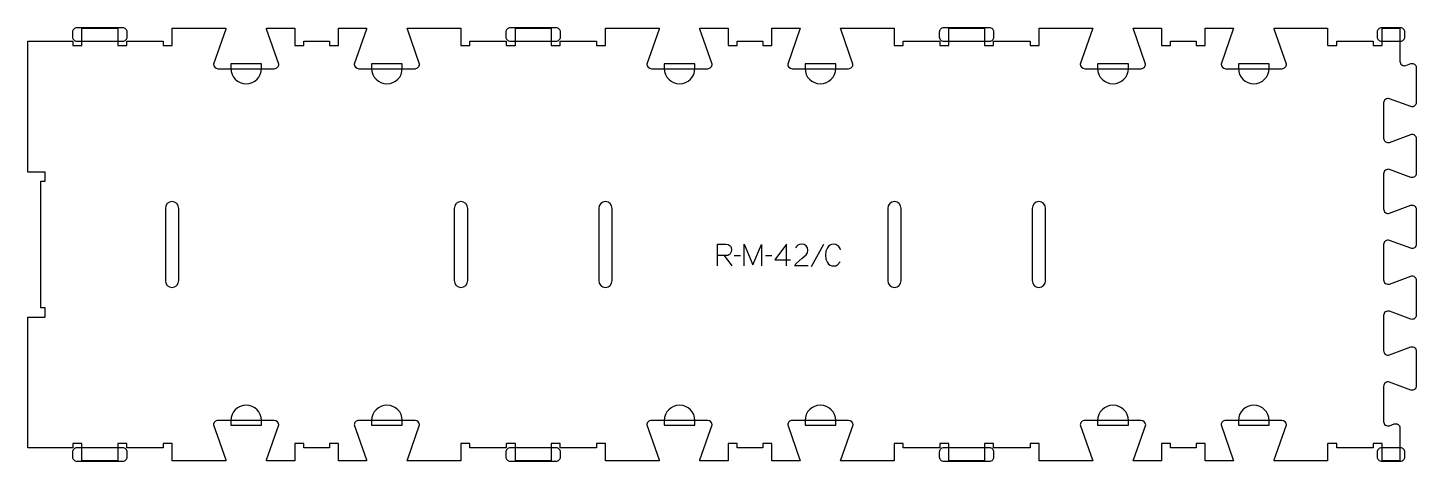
# Model space of a CAD drawing. Header units: millimetres. Extents: x -952 to 970, y -300 to 299.
import ezdxf

# ---------------------------------------------------------------- set-up
doc = ezdxf.new("R2010")
doc.units = ezdxf.units.MM
for name, color, linetype, true_color in [('1_ANYTOOL_1MMDEEP_LABELS_S', 2, 'Continuous', 0xffff00), ('3_ANYTOOL_CUTTHROUGH_INSID', 4, 'Continuous', 0x00ffff), ('4_ANYTOOL_CUTTHROUGH_OUTSI', 5, 'Continuous', 0x0000ff), ('5_ANYTOOL_HALF_MILL_9MM_IN', 3, 'Continuous', 0x00ff00)]:
    doc.layers.add(name, color=color, linetype=linetype, true_color=true_color)

msp = doc.modelspace()

# ---------------------------------------------------------------- linework, layer by layer
at = {"layer": '1_ANYTOOL_1MMDEEP_LABELS_S'}
for p, q in [((12, -15.6), (22.5, -30)), ((34.5, -16.1), (25.7, -16.2)), ((78, -16.1), (69.2, -16.2)), ((149.7, -0.5), (132.5, -31.2)), ((82.2, -21.3), (104, -21.3))]:
    msp.add_line(p, q, dxfattribs=at)
for points in [[(98.2, -30), (98.3, 0), (82.2, -21.3)], [(3, -30), (3, 0), (14.4, 0), (17.8, -0.5), (19.2, -1.1), (20.3, -2), (21.2, -3.1), (21.8, -4.4), (22.3, -7.8), (21.9, -10.6), (20.5, -13), (19.6, -14.1), (18.5, -14.8), (17.2, -15.3), (15.8, -15.5), (14, -15.6), (12, -15.6), (3, -15.6)], [(39.6, -30), (39.6, 0), (51.6, -28.4), (63.6, -0.1), (63.6, -30)], [(128.4, -30), (110.1, -29.9), (111.7, -26.5), (120.2, -19.1), (125.6, -14.4), (127.4, -11.6), (128, -8.2), (127.3, -4.7), (126.5, -3.3), (125.4, -2.1), (122.6, -0.5), (119.1, 0), (116.3, -0.3), (114, -1.3), (112.1, -2.9), (110.6, -5.1)]]:
    msp.add_lwpolyline(points, dxfattribs=at)
msp.add_lwpolyline([(173.3, -7.5, 0.131103), (169.5, -2.1), (166.7, -0.5), (163.4, 0), (160.8, -0.3), (158.6, -1.2), (156.6, -2.7), (155.1, -4.7), (153, -9.6), (152.3, -15), (153, -20.4), (155.1, -25.3), (156.7, -27.4), (158.7, -28.8), (161, -29.7), (163.8, -30), (166.6, -29.6), (169, -28.4), (172.6, -24.2)], format="xyb", dxfattribs=at)
at = {"layer": '3_ANYTOOL_CUTTHROUGH_INSID'}
for points in [[(-761.5, -50.3, 1), (-743, -50.3), (-743, 49.7, 1), (-761.5, 49.7)], [(-343, 49.7, 1), (-361.5, 49.7), (-361.5, -50.3, 1), (-343, -50.3)], [(-161.5, 49.7), (-161.5, -50.3, 1), (-143, -50.3), (-143, 49.7, 1)], [(257, 49.7, 1), (238.5, 49.7), (238.5, -50.3, 1), (257, -50.3)], [(438.5, 49.7), (438.5, -50.3, 1), (457, -50.3), (457, 49.7, 1)]]:
    msp.add_lwpolyline(points, format="xyb", close=True, dxfattribs=at)
at = {"layer": '4_ANYTOOL_CUTTHROUGH_OUTSI'}
msp.add_lwpolyline([(448, -299.6), (448, -275.8, 0.414214), (447.8, -275.6), (435.8, -275.6, 0.414214), (435.5, -275.8), (435.5, -281.6), (385, -281.6), (385, -275.8, 0.414214), (384.8, -275.6), (372.8, -275.6, 0.414214), (372.5, -275.8), (372.5, -299.6), (323, -299.6), (323, -275.8, 0.414214), (322.8, -275.6), (310.8, -275.6, 0.414214), (310.5, -275.8), (310.5, -281.6), (260, -281.6), (260, -275.8, 0.414214), (259.8, -275.6), (247.8, -275.6, 0.414214), (247.5, -275.8), (247.5, -299.6), (173.3, -299.6), (173.6, -298.2), (190.5, -249.8), (190, -247.5), (188.6, -245.4), (186.5, -244), (184.2, -243.6), (106.2, -243.6, 0.419618), (100, -249.9), (116.9, -298.2), (117.1, -299.6), (78, -299.6), (78, -275.8, 0.414214), (77.8, -275.6), (65.8, -275.6, 0.414214), (65.5, -275.8), (65.5, -281.6), (30, -281.6), (30, -275.8, 0.414214), (29.8, -275.6), (17.8, -275.6, 0.414214), (17.5, -275.8), (17.5, -299.6), (-21.6, -299.6), (-21.4, -298.2), (-4.4, -249.8), (-4.9, -247.5), (-6.3, -245.4), (-8.4, -244), (-10.7, -243.6), (-88.7, -243.6, 0.419618), (-94.9, -249.9), (-78, -298.2), (-77.8, -299.6), (-152, -299.6), (-152, -275.8, 0.414214), (-152.2, -275.6), (-164.2, -275.6, 0.414214), (-164.5, -275.8), (-164.5, -281.6), (-215, -281.6), (-215, -275.8, 0.414214), (-215.2, -275.6), (-227.2, -275.6, 0.414214), (-227.5, -275.8), (-227.5, -299.6), (-277, -299.6), (-277, -275.8, 0.414214), (-277.2, -275.6), (-289.2, -275.6, 0.414214), (-289.5, -275.8), (-289.5, -281.6), (-340, -281.6), (-340, -275.8, 0.414214), (-340.2, -275.6), (-352.2, -275.6, 0.414214), (-352.5, -275.8), (-352.5, -299.6), (-426.7, -299.6), (-426.4, -298.2), (-409.5, -249.8), (-410, -247.5), (-411.4, -245.4), (-413.5, -244), (-415.8, -243.6), (-493.8, -243.6, 0.419618), (-500, -249.9), (-483.1, -298.2), (-482.9, -299.6), (-522, -299.6), (-522, -275.8, 0.414214), (-522.2, -275.6), (-534.2, -275.6, 0.414214), (-534.5, -275.8), (-534.5, -281.6), (-570, -281.6), (-570, -275.8, 0.414214), (-570.2, -275.6), (-582.2, -275.6, 0.414214), (-582.5, -275.8), (-582.5, -299.6), (-621.6, -299.6), (-621.4, -298.2), (-604.4, -249.8), (-604.9, -247.5), (-606.3, -245.4), (-608.4, -244), (-610.7, -243.6), (-688.7, -243.6, 0.419618), (-694.9, -249.9), (-678, -298.2), (-677.8, -299.6), (-752, -299.6), (-752, -275.8, 0.414214), (-752.2, -275.6), (-764.2, -275.6, 0.414214), (-764.5, -275.8), (-764.5, -281.6), (-815, -281.6), (-815, -275.8, 0.414214), (-815.2, -275.6), (-827.2, -275.6, 0.414214), (-827.5, -275.8), (-827.5, -299.6), (-877, -299.6), (-877, -275.8, 0.414214), (-877.2, -275.6), (-889.2, -275.6, 0.414214), (-889.5, -275.8), (-889.5, -281.6), (-952, -281.6), (-952, -100.6), (-928.2, -100.6, 0.414214), (-928, -100.3), (-928, -88.3, 0.414214), (-928.2, -88.1), (-934, -88.1), (-934, 87.4), (-928.2, 87.4, 0.414214), (-928, 87.7), (-928, 99.7, 0.414214), (-928.2, 99.9), (-952, 99.9), (-952, 280.9), (-889.5, 280.9), (-889.5, 275.2, 0.414214), (-889.2, 274.9), (-877.2, 274.9, 0.414214), (-877, 275.2), (-877, 298.9), (-827.5, 298.9), (-827.5, 275.2, 0.414214), (-827.2, 274.9), (-815.2, 274.9, 0.414214), (-815, 275.2), (-815, 280.9), (-764.5, 280.9), (-764.5, 275.2, 0.414214), (-764.2, 274.9), (-752.2, 274.9, 0.414214), (-752, 275.2), (-752, 298.9), (-677.8, 298.9), (-678, 297.6), (-694.9, 249.2), (-694.5, 246.9), (-693.1, 244.8), (-691, 243.4), (-688.7, 242.9), (-610.7, 242.9, 0.419618), (-604.5, 249.3), (-621.4, 297.6), (-621.6, 298.9), (-582.5, 298.9), (-582.5, 275.2, 0.414214), (-582.2, 274.9), (-570.2, 274.9, 0.414214), (-570, 275.2), (-570, 280.9), (-534.5, 280.9), (-534.5, 275.2, 0.414214), (-534.2, 274.9), (-522.2, 274.9, 0.414214), (-522, 275.2), (-522, 298.9), (-482.9, 298.9), (-483.1, 297.6), (-500, 249.2), (-499.6, 246.9), (-498.2, 244.8), (-496.1, 243.4), (-493.8, 242.9), (-415.8, 242.9, 0.419618), (-409.6, 249.3), (-426.5, 297.6), (-426.7, 298.9), (-352.5, 298.9), (-352.5, 275.2, 0.414214), (-352.2, 274.9), (-340.2, 274.9, 0.414214), (-340, 275.2), (-340, 280.9), (-289.5, 280.9), (-289.5, 275.2, 0.414214), (-289.2, 274.9), (-277.2, 274.9, 0.414214), (-277, 275.2), (-277, 298.9), (-227.5, 298.9), (-227.5, 275.2, 0.414214), (-227.2, 274.9), (-215.2, 274.9, 0.414214), (-215, 275.2), (-215, 280.9), (-164.5, 280.9), (-164.5, 275.2, 0.414214), (-164.2, 274.9), (-152.2, 274.9, 0.414214), (-152, 275.2), (-152, 298.9), (-77.8, 298.9), (-78, 297.6), (-94.9, 249.2), (-94.5, 246.9), (-93.1, 244.8), (-91, 243.4), (-88.7, 242.9), (-10.7, 242.9, 0.419618), (-4.5, 249.3), (-21.4, 297.6), (-21.6, 298.9), (17.5, 298.9), (17.5, 275.2, 0.414214), (17.8, 274.9), (29.8, 274.9, 0.414214), (30, 275.2), (30, 280.9), (65.5, 280.9), (65.5, 275.2, 0.414214), (65.8, 274.9), (77.8, 274.9, 0.414214), (78, 275.2), (78, 298.9), (117.1, 298.9), (116.9, 297.6), (100, 249.2), (100.4, 246.9), (101.8, 244.8), (103.9, 243.4), (106.2, 242.9), (184.2, 242.9, 0.419618), (190.4, 249.3), (173.5, 297.6), (173.3, 298.9), (247.5, 298.9), (247.5, 275.2, 0.414214), (247.8, 274.9), (259.8, 274.9, 0.414214), (260, 275.2), (260, 280.9), (310.5, 280.9), (310.5, 275.2, 0.414214), (310.8, 274.9), (322.8, 274.9, 0.414214), (323, 275.2), (323, 298.9), (372.5, 298.9), (372.5, 275.2, 0.414214), (372.8, 274.9), (384.8, 274.9, 0.414214), (385, 275.2), (385, 280.9), (435.5, 280.9), (435.5, 275.2, 0.414214), (435.8, 274.9), (447.8, 274.9, 0.414214), (448, 275.2), (448, 298.9), (522.2, 298.9), (522, 297.6), (505.1, 249.2), (505.5, 246.9), (506.9, 244.8), (509, 243.4), (511.3, 242.9), (589.3, 242.9, 0.419618), (595.5, 249.3), (578.6, 297.6), (578.4, 298.9), (617.5, 298.9), (617.5, 275.2, 0.414214), (617.8, 274.9), (629.8, 274.9, 0.414214), (630, 275.2), (630, 280.9), (665.5, 280.9), (665.5, 275.2, 0.414214), (665.8, 274.9), (677.8, 274.9, 0.414214), (678, 275.2), (678, 298.9), (717.1, 298.9), (716.9, 297.6), (700, 249.2), (700.4, 246.9), (701.8, 244.8), (703.9, 243.4), (706.2, 242.9), (784.2, 242.9, 0.419618), (790.4, 249.3), (773.5, 297.6), (773.3, 298.9), (847.5, 298.9), (847.5, 275.2, 0.414214), (847.8, 274.9), (859.8, 274.9, 0.414214), (860, 275.2), (860, 280.9), (910.5, 280.9), (910.5, 275.2, 0.414214), (910.8, 274.9), (922.8, 274.9, 0.414214), (923, 275.2), (923, 298.9), (947.5, 298.9), (947.5, 253.3, 0.522088), (955.9, 247.4), (962.7, 250, -0.501976), (970.1, 244.5), (970.1, 195.9, -0.501976), (962.7, 190.4), (933, 201.4, 0.503222), (924.9, 195.5), (924.9, 146.9, 0.503225), (933, 141), (962.7, 152, -0.501976), (970.1, 146.5), (970.1, 97.9, -0.501976), (962.7, 92.4), (933, 103.4, 0.503222), (924.9, 97.5), (924.9, 48.9, 0.503225), (933, 43), (962.7, 54, -0.501976), (970.1, 48.5), (970.1, -0.1, -0.501976), (962.7, -5.6), (933, 5.4, 0.503222), (924.9, -0.5), (924.9, -49.1, 0.503225), (933, -55), (962.7, -44, -0.501976), (970.1, -49.5), (970.1, -98.1, -0.501976), (962.7, -103.6), (933, -92.6, 0.503222), (924.9, -98.5), (924.9, -147.1, 0.503225), (933, -153), (962.7, -142, -0.501976), (970.1, -147.5), (970.1, -196.1, -0.501976), (962.7, -201.6), (933, -190.6, 0.503222), (924.9, -196.5), (924.9, -245.1, 0.503225), (933, -251), (939.8, -248.5, -0.522087), (947.5, -253.9), (947.5, -299.6), (923, -299.6), (923, -275.8, 0.414214), (922.8, -275.6), (910.8, -275.6, 0.414214), (910.5, -275.8), (910.5, -281.6), (860, -281.6), (860, -275.8, 0.414214), (859.8, -275.6), (847.8, -275.6, 0.414214), (847.5, -275.8), (847.5, -299.6), (773.3, -299.6), (773.6, -298.2), (790.5, -249.8), (790, -247.5), (788.6, -245.4), (786.5, -244), (784.2, -243.6), (706.2, -243.6, 0.419618), (700, -249.9), (716.9, -298.2), (717.1, -299.6), (678, -299.6), (678, -275.8, 0.414214), (677.8, -275.6), (665.8, -275.6, 0.414214), (665.5, -275.8), (665.5, -281.6), (630, -281.6), (630, -275.8, 0.414214), (629.8, -275.6), (617.8, -275.6, 0.414214), (617.5, -275.8), (617.5, -299.6), (578.4, -299.6), (578.6, -298.2), (595.6, -249.8), (595.1, -247.5), (593.7, -245.4), (591.6, -244), (589.3, -243.6), (511.3, -243.6, 0.419618), (505.1, -249.9), (522, -298.2), (522.2, -299.6)], format="xyb", close=True, dxfattribs=at)
at = {"layer": '5_ANYTOOL_HALF_MILL_9MM_IN'}
for points in [[(-884.1, 299.4, 0.414214), (-890.1, 293.4), (-890.1, 286.9, 0.414214), (-884.1, 280.9), (-820.4, 280.9, 0.414214), (-814.4, 286.9), (-814.4, 293.4, 0.414214), (-820.4, 299.4)], [(-284.1, 299.4, 0.414214), (-290.1, 293.4), (-290.1, 286.9, 0.414214), (-284.1, 280.9), (-220.4, 280.9, 0.414214), (-214.4, 286.9), (-214.4, 293.4, 0.414214), (-220.4, 299.4)], [(315.9, 299.4, 0.414214), (309.9, 293.4), (309.9, 286.9, 0.414214), (315.9, 280.9), (379.6, 280.9, 0.414214), (385.6, 286.9), (385.6, 293.4, 0.414214), (379.6, 299.4)], [(922.1, 299.4, 0.414214), (916.1, 293.4), (916.1, 286.9, 0.414214), (922.1, 280.9), (948.4, 280.9, 0.414214), (954.4, 286.9), (954.4, 293.4, 0.414214), (948.4, 299.4)], [(-670.9, 243.2, 1), (-628.4, 243.2), (-628.4, 249.4), (-670.9, 249.4)], [(-476, 243.2, 1), (-433.5, 243.2), (-433.5, 249.4), (-476, 249.4)], [(-70.9, 243.2, 1), (-28.4, 243.2), (-28.4, 249.4), (-70.9, 249.4)], [(124, 243.2, 1), (166.5, 243.2), (166.5, 249.4), (124, 249.4)], [(529.1, 243.2, 1), (571.6, 243.2), (571.6, 249.4), (529.1, 249.4)], [(724, 243.2, 1), (766.5, 243.2), (766.5, 249.4), (724, 249.4)], [(-628.4, -243.8, 1), (-670.9, -243.8), (-670.9, -250.1), (-628.4, -250.1)], [(-433.5, -243.8, 1), (-476, -243.8), (-476, -250.1), (-433.5, -250.1)], [(-28.4, -243.8, 1), (-70.9, -243.8), (-70.9, -250.1), (-28.4, -250.1)], [(166.5, -243.8, 1), (124, -243.8), (124, -250.1), (166.5, -250.1)], [(571.6, -243.8, 1), (529.1, -243.8), (529.1, -250.1), (571.6, -250.1)], [(766.5, -243.8, 1), (724, -243.8), (724, -250.1), (766.5, -250.1)], [(-884.1, -281.6, 0.414214), (-890.1, -287.6), (-890.1, -294.1, 0.414214), (-884.1, -300.1), (-820.4, -300.1, 0.414214), (-814.4, -294.1), (-814.4, -287.6, 0.414214), (-820.4, -281.6)], [(-284.1, -281.6, 0.414214), (-290.1, -287.6), (-290.1, -294.1, 0.414214), (-284.1, -300.1), (-220.4, -300.1, 0.414214), (-214.4, -294.1), (-214.4, -287.6, 0.414214), (-220.4, -281.6)], [(315.9, -281.6, 0.414214), (309.9, -287.6), (309.9, -294.1, 0.414214), (315.9, -300.1), (379.6, -300.1, 0.414214), (385.6, -294.1), (385.6, -287.6, 0.414214), (379.6, -281.6)], [(922.1, -281.6, 0.414214), (916.1, -287.6), (916.1, -294.1, 0.414214), (922.1, -300.1), (948.4, -300.1, 0.414214), (954.4, -294.1), (954.4, -287.6, 0.414214), (948.4, -281.6)]]:
    msp.add_lwpolyline(points, format="xyb", close=True, dxfattribs=at)

doc.saveas('drawing.dxf')
